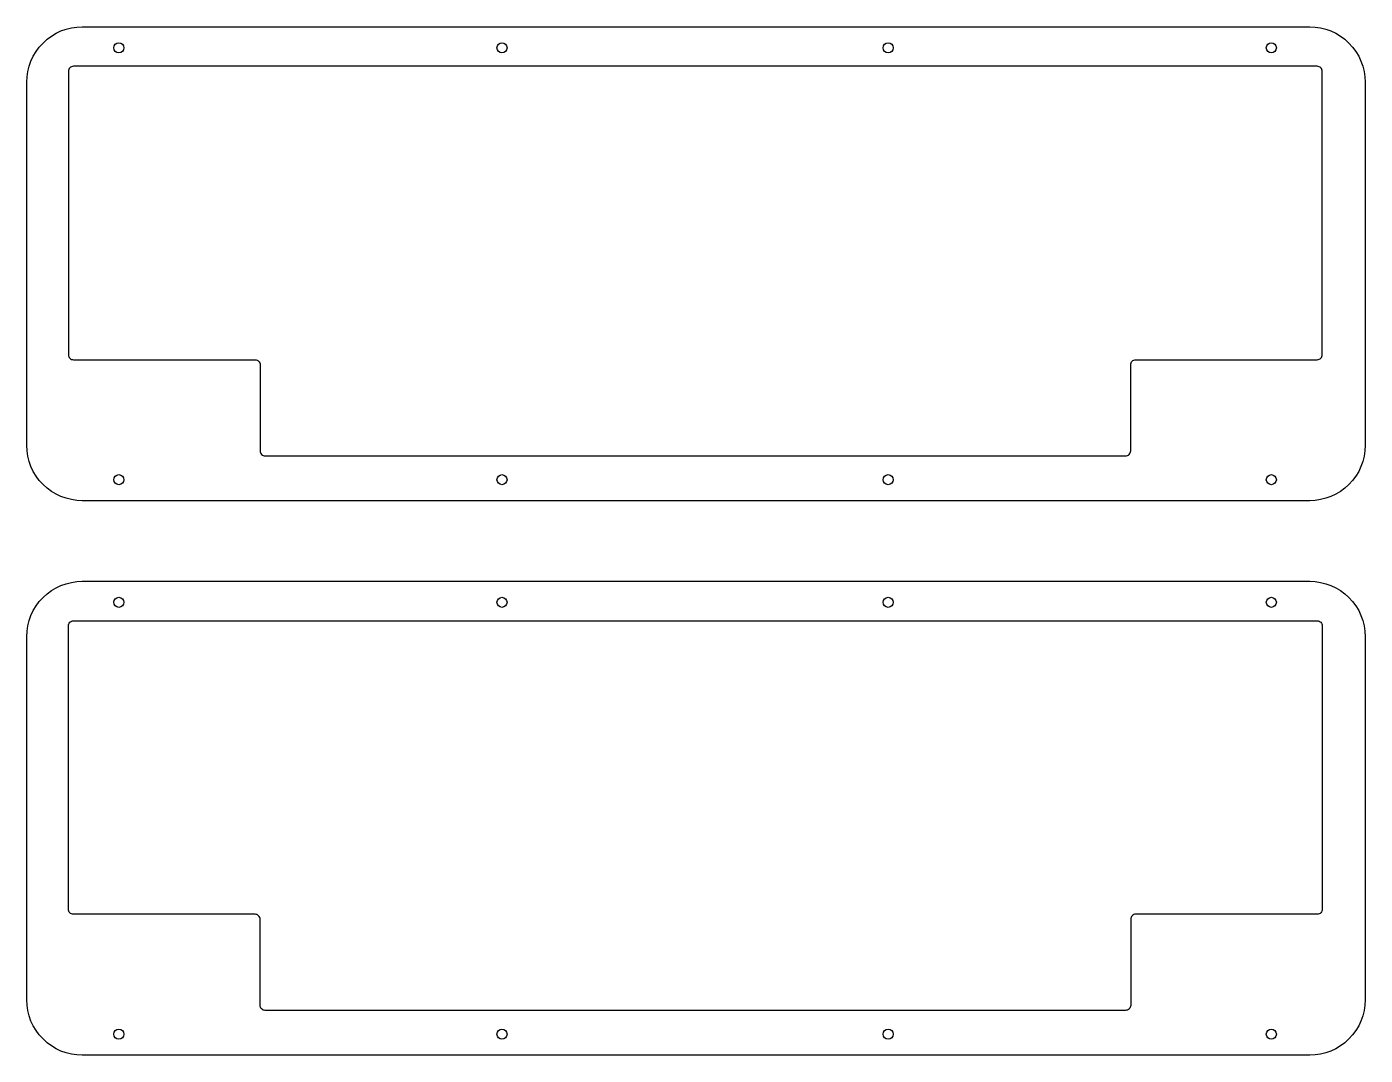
# Model space of a CAD drawing. Header units: millimetres. Extents: x 40 to 305, y -71 to 133.
import ezdxf

# ---------------------------------------------------------------- set-up
doc = ezdxf.new("R2010")
doc.units = ezdxf.units.MM
doc.layers.get('0').update_dxf_attribs({"linetype": 'CONTINUOUS'})

msp = doc.modelspace()

# ---------------------------------------------------------------- linework, layer by layer
for points in [[(294.09, 132.89, -0.414214), (305.09, 121.89), (305.09, 49.88, -0.414214), (294.09, 38.88), (50.61, 38.88, -0.414214), (39.61, 49.88), (39.61, 69.78), (39.61, 121.89, -0.414214), (50.61, 132.89), (279.63, 132.89)], [(84.9, 66.84, -0.414214), (85.9, 65.84), (85.9, 48.77, 0.414214), (86.9, 47.77), (257.57, 47.77, 0.414214), (258.57, 48.77), (258.57, 65.85, -0.414214), (259.57, 66.85), (295.58, 66.85, 0.414214), (296.58, 67.85), (296.58, 124.05, 0.414214), (295.58, 125.05), (48.87, 125.05, 0.414214), (47.87, 124.05), (47.87, 67.84, 0.414214), (48.87, 66.84)], [(50.61, -71.12, -0.414214), (39.61, -60.12), (39.61, -40.22), (39.61, 11.89, -0.414214), (50.61, 22.89), (279.63, 22.89), (294.09, 22.89, -0.414214), (305.09, 11.89), (305.09, -60.12, -0.414214), (294.09, -71.12)], [(258.57, -61.23, -0.414214), (257.57, -62.23), (86.9, -62.23, -0.414214), (85.9, -61.23), (85.9, -44.16, 0.414214), (84.9, -43.16), (48.87, -43.16, -0.414214), (47.87, -42.16), (47.87, 14.05, -0.414214), (48.87, 15.05), (295.58, 15.05, -0.414214), (296.58, 14.05), (296.58, -42.15, -0.414214), (295.58, -43.15), (259.57, -43.15, 0.414214), (258.57, -44.15)]]:
    msp.add_lwpolyline(points, format="xyb", close=True)
for centre in [(57.87, 128.72), (133.87, 128.72), (210.47, 128.72), (286.47, 128.72), (57.87, 43.05), (133.87, 43.05), (210.47, 43.05), (286.47, 43.05), (57.87, 18.72), (133.87, 18.72), (210.47, 18.72), (286.47, 18.72), (57.87, -66.95), (133.87, -66.95), (210.47, -66.95), (286.47, -66.95)]:
    msp.add_circle(centre, 1)

doc.saveas('drawing.dxf')
